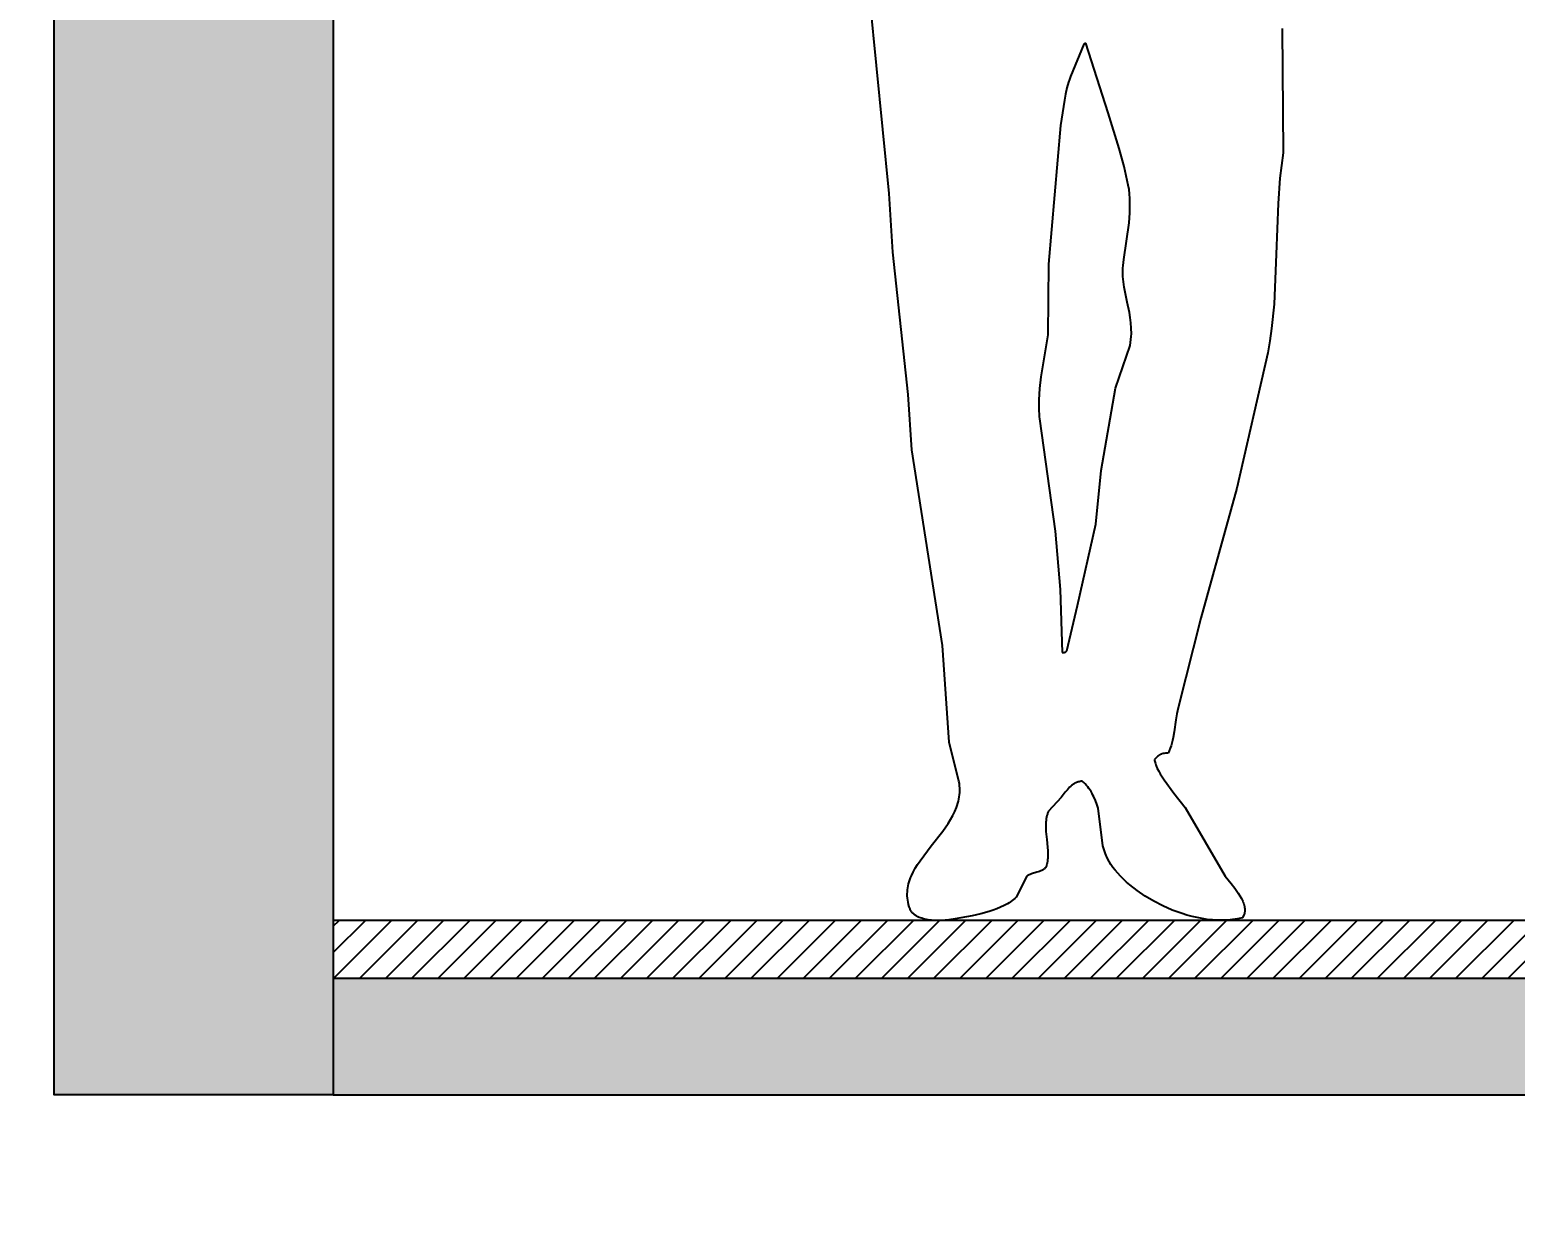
# Model space of a CAD drawing. Header units: millimetres. Extents: x 104198 to 1296755, y -81101 to 81453.
# Drawn here: x 618386 to 619664, y -47619 to -46608 of the extents above; entities that cross this region are included whole.
import ezdxf

# ---------------------------------------------------------------- set-up
doc = ezdxf.new("R2010")
doc.units = ezdxf.units.MM
doc.header["$PDMODE"] = 3
doc.layers.get('Defpoints').update_dxf_attribs({"color": 250})
doc.layers.add('D■02 地材填充', color=250, linetype='Continuous')
doc.layers.add('立面', color=8, linetype='Continuous')
doc.styles.add('CCD_DIM', font='ARCHS.SHX')
doc.styles.add('尺寸标注', font='ARCHS.SHX', dxfattribs={"width": 0.8})
doc.dimstyles.new('海龍1：50', dxfattribs={"dimscale": 50, "dimtxt": 2, "dimasz": 1, "dimexe": 2, "dimexo": 2, "dimgap": 0.6, "dimtad": 1, "dimdec": 0, "dimrnd": 5, "dimdsep": 46, "dimtxsty": 'CCD_DIM', "dimblk": 'WS-cj', "dimcen": 1, "dimclrd": 44, "dimclre": 44, "dimclrt": 2, "dimadec": 0, "dimazin": 2, "dimtfac": 1, "dimtdec": 4, "dimtix": 1, "dimtmove": 2, "dimatfit": 3, "dimldrblk": 'CCD_Leader_Arrow', "dimfxl": 5, "dimfxlon": 1, "dimtolj": 1, "dimarcsym": 0})

# ---------------------------------------------------------------- blocks, each defined once
blk = doc.blocks.new('_ArchTick')
at = {"color": 2, "linetype": 'ByBlock', "const_width": 0.4}
blk.add_lwpolyline([(-0.5, -0.5), (0.5, 0.5)], dxfattribs=at)
blk = doc.blocks.new('*D1102')
at = {"color": 44, "lineweight": -2, "transparency": 16777216}
for p, q in [((617942.3, -44673.9), (617592.3, -44673.9)), ((617692.3, -47373.9), (617692.3, -44673.9)), ((617942.3, -47373.9), (617592.3, -47373.9))]:
    blk.add_line(p, q, dxfattribs=at)
at = {"layer": 'Defpoints', "color": 0, "transparency": 16777216}
for p in [(617692.3, -44673.9), (618686.7, -44673.9), (618177.2, -47373.9)]:
    blk.add_point(p, dxfattribs=at)
at = {"color": 44, "lineweight": -2, "transparency": 16777216, "xscale": 50, "yscale": 50, "zscale": 50}
for p, rotation in [((617692.3, -44673.9), 90), ((617692.3, -47373.9), 270)]:
    blk.add_blockref('_ArchTick', p, dxfattribs=dict(at, rotation=rotation))
at = {"color": 2, "transparency": 16777216, "insert": (617612.3, -46023.9), "char_height": 100, "attachment_point": 5, "rotation": 90, "style": '尺寸标注'}
blk.add_mtext('\\A1;2700', dxfattribs=at)
blk = doc.blocks.new('CCD_Leader_Arrow')
at = {"color": 50, "linetype": 'ByBlock'}
blk.add_line((0, 0), (-1, 0), dxfattribs=at)
for points in [[(-0.859, 0.668), (-0.597, 0.852), (-0.24, 0), (0, 0)], [(-0.859, -0.668), (-0.597, -0.852), (-0.24, 0), (0, 0)]]:
    blk.add_solid(points, dxfattribs=at)
blk = doc.blocks.new('WS-cj')
blk.add_hatch(color=2).paths.add_polyline_path([(0.588, 0.818), (-0.818, -0.588), (-0.588, -0.818), (0.818, 0.588)])
at = {"color": 2, "linetype": 'ByBlock', "lineweight": 0}
for p, q in [((-1.1, 0), (0, 0)), ((0, 0), (1.1, 0))]:
    blk.add_line(p, q, dxfattribs=at)
at = {"color": 2}
blk.add_lwpolyline([(0.588, 0.818), (-0.818, -0.588), (-0.588, -0.818), (0.818, 0.588)], close=True, dxfattribs=at)
blk = doc.blocks.new('*D1103')
at = {"color": 44, "lineweight": -2, "transparency": 16777216}
for p, q in [((618227.2, -44973.9), (617877.2, -44973.9)), ((617977.2, -44973.9), (617977.2, -47293.9)), ((618213.5, -47293.9), (617877.2, -47293.9))]:
    blk.add_line(p, q, dxfattribs=at)
at = {"layer": 'Defpoints', "color": 0, "transparency": 16777216}
for p in [(618686.7, -44973.9), (617977.2, -47293.9), (618313.5, -47293.9)]:
    blk.add_point(p, dxfattribs=at)
at = {"color": 44, "lineweight": -2, "transparency": 16777216, "xscale": 50, "yscale": 50, "zscale": 50}
for p, rotation in [((617977.2, -44973.9), 90), ((617977.2, -47293.9), 270)]:
    blk.add_blockref('_ArchTick', p, dxfattribs=dict(at, rotation=rotation))
at = {"color": 2, "transparency": 16777216, "insert": (617897.2, -46133.9), "char_height": 100, "attachment_point": 5, "rotation": 90, "style": '尺寸标注'}
blk.add_mtext('\\A1;2320', dxfattribs=at)
blk = doc.blocks.new('*D1105')
at = {"color": 44, "lineweight": -2, "transparency": 16777216}
for p, q in [((617977.2, -47373.9), (617977.2, -47323.9)), ((618227.2, -47373.9), (617877.2, -47373.9)), ((617977.2, -47423.9), (617977.2, -47373.9)), ((618227.2, -47423.9), (617877.2, -47423.9)), ((617977.2, -47423.9), (617977.2, -47473.9))]:
    blk.add_line(p, q, dxfattribs=at)
at = {"layer": 'Defpoints', "color": 0, "transparency": 16777216}
for p in [(617977.2, -47373.9), (618686.7, -47373.9), (618686.7, -47423.9)]:
    blk.add_point(p, dxfattribs=at)
at = {"color": 44, "lineweight": -2, "transparency": 16777216, "xscale": 50, "yscale": 50, "zscale": 50}
for p, rotation in [((617977.2, -47373.9), 270), ((617977.2, -47423.9), 90)]:
    blk.add_blockref('_ArchTick', p, dxfattribs=dict(at, rotation=rotation))
at = {"color": 2, "transparency": 16777216, "insert": (617897.2, -47522.9), "char_height": 100, "attachment_point": 5, "rotation": 90, "style": '尺寸标注'}
blk.add_mtext('\\A1;50', dxfattribs=at)
blk = doc.blocks.new('*D1107')
at = {"color": 44, "lineweight": -2, "transparency": 16777216}
for p, q in [((618646.9, -47743.6), (618646.9, -48093.6)), ((619757.1, -47743.6), (619757.1, -48093.6)), ((619757.1, -47993.6), (618646.9, -47993.6))]:
    blk.add_line(p, q, dxfattribs=at)
at = {"layer": 'Defpoints', "color": 0, "transparency": 16777216}
for p in [(618646.9, -47108.6), (619757.1, -47373.9), (618646.9, -47993.6)]:
    blk.add_point(p, dxfattribs=at)
at = {"color": 44, "lineweight": -2, "transparency": 16777216, "xscale": 50, "yscale": 50, "zscale": 50, "rotation": 180}
blk.add_blockref('_ArchTick', (618646.9, -47993.6), dxfattribs=at)
at = {"color": 44, "lineweight": -2, "transparency": 16777216, "xscale": 50, "yscale": 50, "zscale": 50}
blk.add_blockref('_ArchTick', (619757.1, -47993.6), dxfattribs=at)
at = {"color": 2, "transparency": 16777216, "insert": (619202, -47913.6), "char_height": 100, "attachment_point": 5, "style": '尺寸标注'}
blk.add_mtext('\\A1;1110', dxfattribs=at)
blk = doc.blocks.new('MAN')
at = {"color": 8}
for p, q in [((0.982, 13.591), (1.338, 17.18)), ((-6.367, 16.672), (-6.384, 14.353)), ((-3.109, 15.097), (-2.692, 16.401)), ((-2.692, 16.401), (-2.659, 16.385)), ((-2.659, 16.385), (-2.405, 15.775)), ((-2.405, 15.775), (-2.386, 15.724)), ((-2.386, 15.724), (-2.369, 15.672)), ((-2.369, 15.672), (-2.339, 15.563)), ((-2.339, 15.563), (-2.315, 15.45)), ((-2.315, 15.45), (-2.293, 15.334)), ((-2.293, 15.334), (-2.218, 14.861)), ((-3.317, 14.433), (-3.109, 15.097)), ((-2.218, 14.861), (-1.998, 12.27)), ((-6.384, 14.353), (-6.323, 13.878)), ((-3.409, 14.092), (-3.317, 14.433)), ((-3.488, 13.743), (-3.409, 14.092)), ((-6.323, 13.878), (-6.288, 13.404)), ((-3.511, 13.581), (-3.502, 13.664)), ((-3.502, 13.664), (-3.488, 13.743)), ((-6.288, 13.404), (-6.254, 12.457)), ((-3.52, 13.408), (-3.517, 13.496)), ((-3.515, 13.228), (-3.52, 13.408)), ((-3.517, 13.496), (-3.511, 13.581)), ((0.914, 12.49), (0.982, 13.591)), ((-3.502, 13.044), (-3.515, 13.228)), ((-3.404, 12.355), (-3.502, 13.044)), ((-6.254, 12.457), (-6.214, 11.523)), ((-3.396, 12.299), (-3.404, 12.355)), ((-3.39, 12.244), (-3.396, 12.299)), ((-3.387, 12.191), (-3.39, 12.244)), ((-1.998, 12.27), (-1.981, 10.949)), ((0.626, 9.832), (0.914, 12.49)), ((-3.398, 11.937), (-3.389, 12.036)), ((-3.389, 12.036), (-3.386, 12.139)), ((-3.386, 12.139), (-3.387, 12.191)), ((-3.469, 11.557), (-3.429, 11.745)), ((-3.429, 11.745), (-3.411, 11.84)), ((-3.411, 11.84), (-3.398, 11.937)), ((-6.214, 11.523), (-6.169, 11.063)), ((-3.509, 11.368), (-3.469, 11.557)), ((-3.545, 11.072), (-3.538, 11.174)), ((-3.538, 11.174), (-3.526, 11.272)), ((-3.526, 11.272), (-3.509, 11.368)), ((-6.169, 11.063), (-6.136, 10.836)), ((-6.136, 10.836), (-6.096, 10.611)), ((-3.546, 10.968), (-3.545, 11.072)), ((-3.543, 10.914), (-3.546, 10.968)), ((-3.538, 10.859), (-3.543, 10.914)), ((-3.531, 10.803), (-3.538, 10.859)), ((-1.981, 10.949), (-1.856, 10.161)), ((-6.096, 10.611), (-5.519, 8.082)), ((-3.522, 10.746), (-3.531, 10.803)), ((-3.251, 9.95), (-3.522, 10.746)), ((-1.856, 10.161), (-1.831, 9.943)), ((-2.98, 8.409), (-3.251, 9.95)), ((-1.831, 9.943), (-1.816, 9.734)), ((-1.816, 9.734), (-1.813, 9.635)), ((0.559, 8.799), (0.626, 9.832)), ((-1.819, 9.454), (-1.823, 9.413)), ((-1.814, 9.541), (-1.819, 9.454)), ((-1.813, 9.635), (-1.814, 9.541)), ((-1.829, 9.374), (-2.124, 7.278)), ((-1.823, 9.413), (-1.829, 9.374)), ((-0.017, 5.141), (0.559, 8.799)), ((-2.879, 7.41), (-2.98, 8.409)), ((-5.519, 8.082), (-4.843, 5.649)), ((-2.54, 5.886), (-2.879, 7.41)), ((-2.124, 7.278), (-2.217, 6.183)), ((-2.217, 6.183), (-2.252, 5.006)), ((-2.337, 5.04), (-2.54, 5.886)), ((-4.843, 5.649), (-4.42, 3.973)), ((-2.319, 5.021), (-2.337, 5.04)), ((-2.316, 5.018), (-2.319, 5.021)), ((-2.314, 5.017), (-2.316, 5.018)), ((-2.313, 5.016), (-2.314, 5.017)), ((-2.312, 5.015), (-2.313, 5.016)), ((-2.31, 5.015), (-2.312, 5.015)), ((-2.309, 5.014), (-2.31, 5.015)), ((-2.307, 5.013), (-2.309, 5.014)), ((-2.306, 5.013), (-2.307, 5.013)), ((-2.304, 5.012), (-2.306, 5.013)), ((-2.302, 5.012), (-2.304, 5.012)), ((-2.3, 5.012), (-2.302, 5.012)), ((-2.289, 5.01), (-2.3, 5.012)), ((-2.252, 5.006), (-2.289, 5.01)), ((-0.136, 3.329), (-0.017, 5.141)), ((-4.42, 3.973), (-4.396, 3.86)), ((-4.396, 3.86), (-4.377, 3.747)), ((-4.377, 3.747), (-4.346, 3.524)), ((-4.346, 3.524), (-4.328, 3.417)), ((-4.328, 3.417), (-4.318, 3.365)), ((-4.318, 3.365), (-4.305, 3.314)), ((-4.305, 3.314), (-4.291, 3.264)), ((-4.291, 3.264), (-4.274, 3.216)), ((-4.274, 3.216), (-4.255, 3.17)), ((-4.255, 3.17), (-4.245, 3.148)), ((-4.245, 3.148), (-4.233, 3.126)), ((-4.233, 3.126), (-4.207, 3.125)), ((-4.207, 3.125), (-4.183, 3.123)), ((-4.183, 3.123), (-4.161, 3.121)), ((-4.161, 3.121), (-4.141, 3.117)), ((-4.141, 3.117), (-4.123, 3.112)), ((-4.123, 3.112), (-4.114, 3.11)), ((-4.114, 3.11), (-4.106, 3.107)), ((-4.106, 3.107), (-4.098, 3.104)), ((-4.098, 3.104), (-4.091, 3.101)), ((-4.091, 3.101), (-4.084, 3.097)), ((-4.084, 3.097), (-4.077, 3.094)), ((-4.077, 3.094), (-4.07, 3.09)), ((-4.07, 3.09), (-4.064, 3.086)), ((-4.064, 3.086), (-4.051, 3.077)), ((-4.051, 3.077), (-4.04, 3.068)), ((-4.04, 3.068), (-4.028, 3.057)), ((-4.028, 3.057), (-3.979, 3.008)), ((-0.322, 2.601), (-0.136, 3.329)), ((-4.057, 2.79), (-4.087, 2.738)), ((-4.031, 2.841), (-4.057, 2.79)), ((-4.01, 2.888), (-4.031, 2.841)), ((-4.002, 2.91), (-4.01, 2.888)), ((-3.995, 2.931), (-4.002, 2.91)), ((-3.989, 2.952), (-3.995, 2.931)), ((-3.984, 2.971), (-3.989, 2.952)), ((-3.981, 2.99), (-3.984, 2.971)), ((-3.98, 2.999), (-3.981, 2.99)), ((-3.979, 3.008), (-3.98, 2.999)), ((-4.159, 2.624), (-4.339, 2.376)), ((-4.087, 2.738), (-4.159, 2.624)), ((-2.731, 2.496), (-2.707, 2.524)), ((-2.707, 2.524), (-2.682, 2.551)), ((-2.682, 2.551), (-2.654, 2.577)), ((-2.654, 2.577), (-2.625, 2.601)), ((-2.625, 2.601), (-2.606, 2.599)), ((-2.606, 2.599), (-2.587, 2.595)), ((-2.587, 2.595), (-2.57, 2.591)), ((-2.57, 2.591), (-2.553, 2.587)), ((-2.553, 2.587), (-2.537, 2.581)), ((-2.537, 2.581), (-2.521, 2.575)), ((-2.521, 2.575), (-2.506, 2.569)), ((-2.506, 2.569), (-2.491, 2.562)), ((-2.491, 2.562), (-2.477, 2.554)), ((-2.477, 2.554), (-2.464, 2.546)), ((-2.464, 2.546), (-2.45, 2.537)), ((-2.45, 2.537), (-2.438, 2.528)), ((-2.438, 2.528), (-2.425, 2.519)), ((-2.425, 2.519), (-2.414, 2.509)), ((-2.414, 2.509), (-2.391, 2.488)), ((-0.337, 2.472), (-0.334, 2.515)), ((-0.334, 2.515), (-0.329, 2.558)), ((-0.329, 2.558), (-0.322, 2.601)), ((-4.339, 2.376), (-4.553, 2.111)), ((-2.899, 2.169), (-2.873, 2.24)), ((-2.873, 2.24), (-2.844, 2.308)), ((-2.844, 2.308), (-2.828, 2.341)), ((-2.828, 2.341), (-2.812, 2.374)), ((-2.812, 2.374), (-2.794, 2.406)), ((-2.794, 2.406), (-2.774, 2.436)), ((-2.774, 2.436), (-2.753, 2.466)), ((-2.753, 2.466), (-2.731, 2.496)), ((-2.391, 2.488), (-2.369, 2.466)), ((-2.369, 2.466), (-2.349, 2.443)), ((-2.349, 2.443), (-2.31, 2.395)), ((-2.31, 2.395), (-2.235, 2.296)), ((-2.235, 2.296), (-1.998, 2.042)), ((-0.337, 2.43), (-0.337, 2.472)), ((-0.336, 2.389), (-0.337, 2.43)), ((-0.333, 2.348), (-0.336, 2.389)), ((-0.327, 2.307), (-0.333, 2.348)), ((-0.32, 2.267), (-0.327, 2.307)), ((-0.311, 2.227), (-0.32, 2.267)), ((-0.301, 2.188), (-0.311, 2.227)), ((-4.553, 2.111), (-5.3, 0.827)), ((-3.011, 1.394), (-2.922, 2.097)), ((-2.922, 2.097), (-2.899, 2.169)), ((-1.998, 2.042), (-1.992, 2.029)), ((-1.992, 2.029), (-1.986, 2.016)), ((-1.986, 2.016), (-1.98, 2.002)), ((-1.98, 2.002), (-1.975, 1.988)), ((-1.975, 1.988), (-1.967, 1.96)), ((-1.967, 1.96), (-1.96, 1.93)), ((-0.289, 2.149), (-0.301, 2.188)), ((-0.275, 2.11), (-0.289, 2.149)), ((-0.244, 2.034), (-0.275, 2.11)), ((-0.207, 1.959), (-0.244, 2.034)), ((-0.166, 1.885), (-0.207, 1.959)), ((-1.96, 1.93), (-1.954, 1.899)), ((-1.954, 1.899), (-1.95, 1.866)), ((-1.95, 1.866), (-1.947, 1.834)), ((-1.946, 1.731), (-1.949, 1.659)), ((-1.947, 1.834), (-1.946, 1.8)), ((-1.946, 1.8), (-1.946, 1.731)), ((-0.121, 1.812), (-0.166, 1.885)), ((-0.022, 1.669), (-0.121, 1.812)), ((0.195, 1.39), (-0.022, 1.669)), ((-3.036, 1.319), (-3.011, 1.394)), ((-1.962, 1.513), (-1.976, 1.368)), ((-1.949, 1.659), (-1.962, 1.513)), ((0.405, 1.113), (0.195, 1.39)), ((-3.133, 1.098), (-3.096, 1.17)), ((-3.096, 1.17), (-3.064, 1.244)), ((-3.064, 1.244), (-3.036, 1.319)), ((-1.981, 1.297), (-1.984, 1.229)), ((-1.984, 1.229), (-1.982, 1.164)), ((-1.982, 1.164), (-1.98, 1.132)), ((-1.976, 1.368), (-1.981, 1.297)), ((-1.98, 1.132), (-1.977, 1.102)), ((0.452, 1.043), (0.405, 1.113)), ((-3.341, 0.825), (-3.29, 0.88)), ((-3.29, 0.88), (-3.243, 0.935)), ((-3.243, 0.935), (-3.202, 0.99)), ((-3.202, 0.99), (-3.165, 1.044)), ((-3.165, 1.044), (-3.133, 1.098)), ((-1.977, 1.102), (-1.972, 1.073)), ((-1.972, 1.073), (-1.965, 1.045)), ((-1.965, 1.045), (-1.961, 1.031)), ((-1.961, 1.031), (-1.957, 1.018)), ((-1.957, 1.018), (-1.953, 1.005)), ((-1.953, 1.005), (-1.947, 0.993)), ((-1.947, 0.993), (-1.944, 0.988)), ((-1.944, 0.988), (-1.94, 0.983)), ((-1.94, 0.983), (-1.932, 0.975)), ((-1.932, 0.975), (-1.923, 0.967)), ((-1.923, 0.967), (-1.914, 0.959)), ((-1.914, 0.959), (-1.904, 0.952)), ((-1.904, 0.952), (-1.894, 0.946)), ((-1.894, 0.946), (-1.884, 0.94)), ((-1.884, 0.94), (-1.873, 0.934)), ((-1.873, 0.934), (-1.851, 0.924)), ((-1.851, 0.924), (-1.827, 0.915)), ((-1.827, 0.915), (-1.778, 0.899)), ((-1.778, 0.899), (-1.679, 0.868)), ((-1.679, 0.868), (-1.656, 0.859)), ((-1.656, 0.859), (-1.633, 0.849)), ((-1.633, 0.849), (-1.622, 0.843)), ((-1.622, 0.843), (-1.612, 0.837)), ((-1.612, 0.837), (-1.602, 0.83)), ((0.495, 0.973), (0.452, 1.043)), ((0.533, 0.902), (0.495, 0.973)), ((0.567, 0.83), (0.533, 0.902)), ((-5.48, 0.6), (-5.546, 0.506)), ((-5.412, 0.687), (-5.48, 0.6)), ((-5.3, 0.827), (-5.412, 0.687)), ((-3.654, 0.555), (-3.518, 0.661)), ((-3.518, 0.661), (-3.455, 0.715)), ((-3.455, 0.715), (-3.396, 0.77)), ((-3.396, 0.77), (-3.341, 0.825)), ((-1.602, 0.83), (-1.592, 0.823)), ((-1.592, 0.823), (-1.389, 0.434)), ((0.582, 0.794), (0.567, 0.83)), ((0.596, 0.757), (0.582, 0.794)), ((0.608, 0.721), (0.596, 0.757)), ((0.619, 0.684), (0.608, 0.721)), ((0.628, 0.646), (0.619, 0.684)), ((0.635, 0.609), (0.628, 0.646)), ((0.64, 0.571), (0.635, 0.609)), ((0.643, 0.533), (0.64, 0.571)), ((-5.654, 0.283), (-5.659, 0.259)), ((-5.646, 0.308), (-5.654, 0.283)), ((-5.638, 0.333), (-5.646, 0.308)), ((-5.628, 0.358), (-5.638, 0.333)), ((-5.617, 0.383), (-5.628, 0.358)), ((-5.604, 0.408), (-5.617, 0.383)), ((-5.577, 0.457), (-5.604, 0.408)), ((-5.546, 0.506), (-5.577, 0.457)), ((-4.133, 0.271), (-3.964, 0.358)), ((-3.964, 0.358), (-3.804, 0.453)), ((-3.804, 0.453), (-3.654, 0.555)), ((-1.389, 0.434), (-1.365, 0.411)), ((-1.365, 0.411), (-1.341, 0.389)), ((-1.341, 0.389), (-1.315, 0.368)), ((-1.315, 0.368), (-1.287, 0.348)), ((-1.287, 0.348), (-1.259, 0.329)), ((-1.259, 0.329), (-1.229, 0.31)), ((-1.229, 0.31), (-1.167, 0.276)), ((0.607, 0.255), (0.619, 0.296)), ((0.619, 0.296), (0.629, 0.337)), ((0.629, 0.337), (0.636, 0.377)), ((0.636, 0.377), (0.641, 0.416)), ((0.641, 0.416), (0.644, 0.456)), ((0.645, 0.494), (0.643, 0.533)), ((0.644, 0.456), (0.645, 0.494)), ((-5.665, 0.222), (-5.666, 0.21)), ((-5.666, 0.21), (-5.666, 0.198)), ((-5.666, 0.198), (-5.666, 0.186)), ((-5.666, 0.186), (-5.666, 0.174)), ((-5.666, 0.174), (-5.665, 0.162)), ((-5.664, 0.234), (-5.665, 0.222)), ((-5.665, 0.162), (-5.663, 0.15)), ((-5.659, 0.259), (-5.664, 0.234)), ((-5.663, 0.15), (-5.661, 0.139)), ((-5.661, 0.139), (-5.659, 0.127)), ((-5.659, 0.127), (-5.656, 0.116)), ((-5.656, 0.116), (-5.622, 0.048)), ((-5.622, 0.048), (-5.531, 0.029)), ((-5.531, 0.029), (-5.438, 0.015)), ((-5.438, 0.015), (-5.345, 0.006)), ((-5.345, 0.006), (-5.251, 0.002)), ((-5.251, 0.002), (-5.156, 0.003)), ((-5.156, 0.003), (-5.061, 0.008)), ((-5.061, 0.008), (-4.966, 0.018)), ((-4.966, 0.018), (-4.87, 0.032)), ((-4.87, 0.032), (-4.775, 0.05)), ((-4.775, 0.05), (-4.681, 0.072)), ((-4.681, 0.072), (-4.586, 0.097)), ((-4.586, 0.097), (-4.493, 0.126)), ((-4.493, 0.126), (-4.31, 0.193)), ((-4.31, 0.193), (-4.133, 0.271)), ((-1.167, 0.276), (-1.101, 0.244)), ((-1.101, 0.244), (-1.032, 0.215)), ((-1.032, 0.215), (-0.959, 0.189)), ((-0.959, 0.189), (-0.885, 0.165)), ((-0.885, 0.165), (-0.73, 0.123)), ((-0.73, 0.123), (-0.571, 0.087)), ((-0.571, 0.087), (-0.254, 0.027)), ((-0.254, 0.027), (-0.13, 0.01)), ((-0.13, 0.01), (-0.065, 0.004)), ((-0.065, 0.004), (0, 0)), ((0, 0), (0.065, -0.001)), ((0.065, -0.001), (0.13, 0)), ((0.13, 0), (0.194, 0.005)), ((0.194, 0.005), (0.255, 0.012)), ((0.255, 0.012), (0.314, 0.023)), ((0.314, 0.023), (0.342, 0.03)), ((0.342, 0.03), (0.37, 0.038)), ((0.37, 0.038), (0.396, 0.047)), ((0.396, 0.047), (0.421, 0.056)), ((0.421, 0.056), (0.445, 0.067)), ((0.445, 0.067), (0.468, 0.079)), ((0.468, 0.079), (0.489, 0.092)), ((0.489, 0.092), (0.499, 0.098)), ((0.499, 0.098), (0.509, 0.106)), ((0.509, 0.106), (0.518, 0.113)), ((0.518, 0.113), (0.527, 0.121)), ((0.527, 0.121), (0.536, 0.129)), ((0.536, 0.129), (0.544, 0.137)), ((0.544, 0.137), (0.551, 0.145)), ((0.551, 0.145), (0.559, 0.154)), ((0.559, 0.154), (0.566, 0.163)), ((0.566, 0.163), (0.572, 0.173)), ((0.572, 0.173), (0.578, 0.183)), ((0.578, 0.183), (0.583, 0.193)), ((0.583, 0.193), (0.588, 0.203)), ((0.588, 0.203), (0.593, 0.214)), ((0.593, 0.214), (0.607, 0.255))]:
    blk.add_line(p, q, dxfattribs=at)

msp = doc.modelspace()

# ---------------------------------------------------------------- hatches: boundary and pattern name
h = msp.add_hatch(color=252)
h.dxf.hatch_style = 1
h.paths.add_polyline_path([(618646.9, -44673.9), (618406.9, -44673.9), (618406.9, -47523.9), (618646.9, -47523.9)])
h.paths.add_polyline_path([(621767.1, -44573.9), (618406.9, -44573.9), (618406.9, -44673.9), (618646.9, -44673.9), (621767.1, -44673.9)])
h.paths.add_polyline_path([(621767.1, -44673.9), (621607.1, -44673.9), (621607.1, -47523.9), (621767.1, -47523.9)])
h.paths.add_polyline_path([(621607.1, -47423.9), (618646.9, -47423.9), (618646.9, -47523.9), (621607.1, -47523.9)])
at = {"layer": 'D■02 地材填充'}
h = msp.add_hatch(dxfattribs=at)
h.set_pattern_fill('ANSI31', color=256, scale=5, angle=180, style=0)
h.set_pattern_definition([(225, (618646.933, -47423.912), (11.22532, -11.22532), [])])
h.paths.add_polyline_path([(621607.1, -47373.9), (619837.1, -47373.9), (619167.4, -47373.9), (619154.5, -47374.2), (619154.2, -47373.9), (618646.9, -47373.9), (618646.9, -47423.9), (621607.1, -47423.9)])

# ---------------------------------------------------------------- linework, layer by layer
at = {"color": 252}
for points in [[(618646.9, -47523.9), (618406.9, -47523.9), (618406.9, -44673.9), (618646.9, -44673.9)], [(621607.1, -47423.9), (618646.9, -47423.9), (618646.9, -47523.9), (621607.1, -47523.9)]]:
    msp.add_lwpolyline(points, close=True, dxfattribs=at)
at = {"color": 2}
msp.add_lwpolyline([(621607.1, -47373.9), (618646.9, -47373.9)], dxfattribs=at)

# ---------------------------------------------------------------- block references
at = {"layer": '立面', "xscale": -46, "yscale": 46, "zscale": 46}
msp.add_blockref('MAN', (619170.3, -47373.9), dxfattribs=at)

# ---------------------------------------------------------------- dimensions: what is measured, and where the dimension line sits
for base, p1, p2, picture, middle in [((617692.3, -44673.9), (618177.2, -47373.9), (618686.7, -44673.9), '*D1102', (617612.3, -46023.9)), ((617977.2, -47293.9), (618686.7, -44973.9), (618313.5, -47293.9), '*D1103', (617897.2, -46133.9))]:
    dim = msp.add_linear_dim(base=base, p1=p1, p2=p2, angle=90, dimstyle='海龍1：50', override={"dimtxsty": '尺寸标注', "dimblk1": 'ArchTick', "dimblk2": 'ArchTick', "dimsah": 1})
    dim.commit()
    dim.dimension.update_dxf_attribs({"geometry": picture, "text_midpoint": middle})
dim = msp.add_linear_dim(base=(618646.9, -47993.6), p1=(619757.1, -47373.9), p2=(618646.9, -47108.6), dimstyle='海龍1：50', override={"dimtxsty": '尺寸标注', "dimblk1": 'ArchTick', "dimblk2": 'ArchTick', "dimsah": 1})
dim.commit()
dim.dimension.update_dxf_attribs({"geometry": '*D1107', "text_midpoint": (619202, -47913.6)})
dim = msp.add_linear_dim(base=(617977.2, -47373.9), p1=(618686.7, -47423.9), p2=(618686.7, -47373.9), angle=90, dimstyle='海龍1：50', override={"dimtxsty": '尺寸标注', "dimblk1": 'ArchTick', "dimblk2": 'ArchTick', "dimsah": 1})
dim.commit()
dim.dimension.update_dxf_attribs({"geometry": '*D1105', "text_midpoint": (617897.2, -47522.9), "dimtype": 160})

doc.saveas('drawing.dxf')
